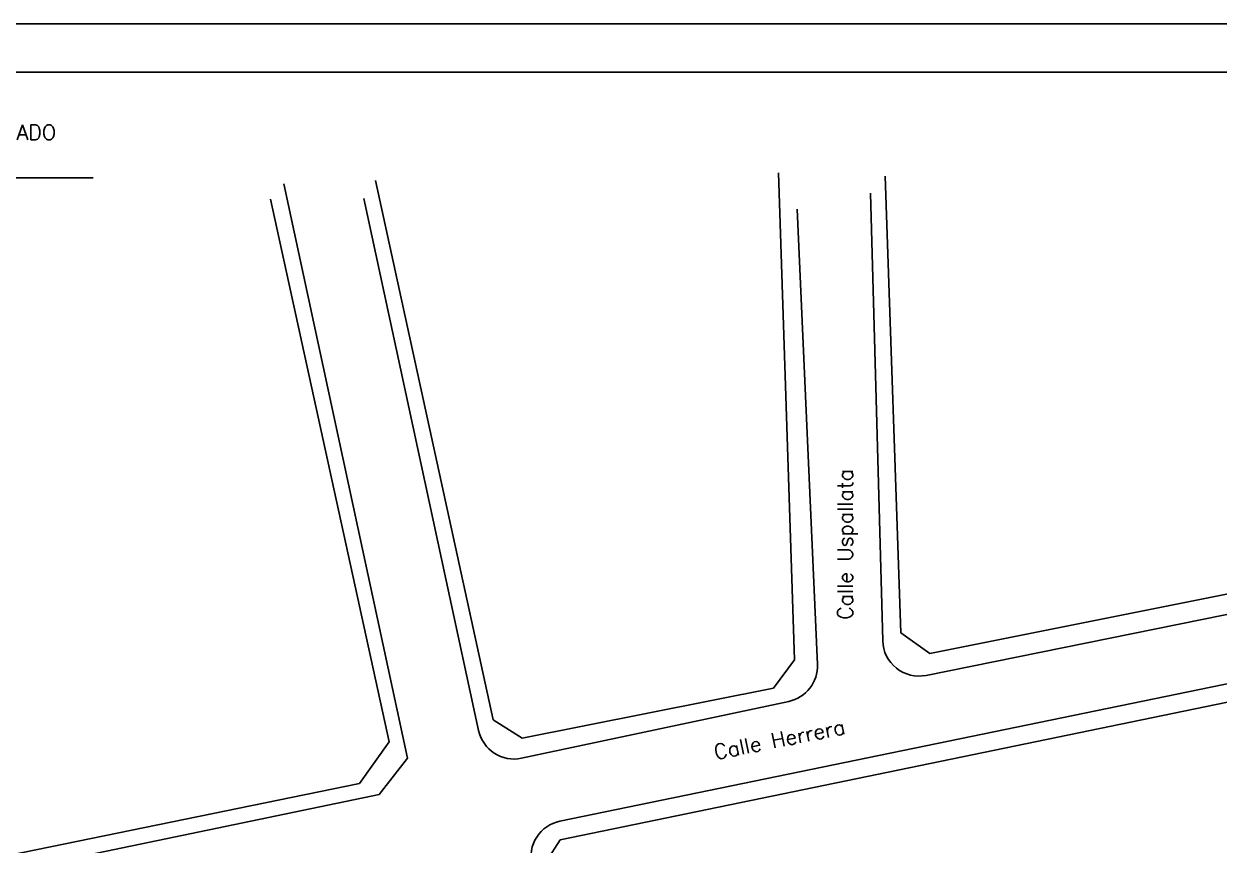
# Model space of a CAD drawing. Header units: metres. Extents: x -2640 to -492, y 2614 to 2999.
# Drawn here: x -1727.9 to -1530, y 2862.6 to 2998.5 of the extents above; entities that cross this region are included whole.
import ezdxf

# ---------------------------------------------------------------- set-up
doc = ezdxf.new("R2010")
doc.units = ezdxf.units.M
doc.header["$LTSCALE"] = 10
doc.header["$MEASUREMENT"] = 0
doc.layers.get('DEFPOINTS').update_dxf_attribs({"linetype": 'CONTINUOUS'})
for name, color, linetype in [('CALLES', 2, 'CONTINUOUS'), ('COTAS', 2, 'CONTINUOUS'), ('RECUADRO', 9, 'CONTINUOUS'), ('RECUADRO2', 2, 'CONTINUOUS'), ('TEXT-03', 3, 'CONTINUOUS')]:
    doc.layers.add(name, color=color, linetype=linetype)
doc.styles.add('ROMANS', font='romans.shx')
doc.dimstyles.new('CHICAS', dxfattribs={"dimtxt": 0.8, "dimasz": 1, "dimexe": 0.18, "dimexo": 0.0625, "dimgap": 0.09, "dimtad": 0, "dimzin": 0, "dimdsep": 46, "dimtxsty": 'ROMANS', "dimcen": 0.09, "dimclrd": 1, "dimclre": 1, "dimclrt": 7, "dimadec": 0, "dimazin": 0, "dimtfac": 1, "dimtmove": 2, "dimatfit": 3, "dimfxl": 0, "dimtolj": 1, "dimtzin": 0, "dimarcsym": 0})

# ---------------------------------------------------------------- blocks, each defined once
blk = doc.blocks.new('*D411')
at = {"layer": 'COTAS', "color": 1, "lineweight": -2}
for p, q in [((-1801.86, 2876.64), (-1800.42, 2879.45)), ((-1799.61, 2878.83), (-1758.91, 2858.01)), ((-1719.17, 2837.68), (-1755.9, 2856.47)), ((-1719.63, 2834.57), (-1718.2, 2837.38))]:
    blk.add_line(p, q, dxfattribs=at)
at = {"layer": 'COTAS', "color": 1}
for points in [[(-1799.54, 2878.98), (-1799.69, 2878.69), (-1800.5, 2879.29)], [(-1719.09, 2837.83), (-1719.25, 2837.53), (-1718.28, 2837.22)]]:
    blk.add_solid(points, dxfattribs=at)
at = {"layer": 'DEFPOINTS', "color": 0}
for p in [(-1800.5, 2879.29), (-1801.89, 2876.59), (-1719.66, 2834.52)]:
    blk.add_point(p, dxfattribs=at)
at = {"layer": 'COTAS', "color": 7, "insert": (-1757.42, 2857.21), "char_height": 0.8, "attachment_point": 5, "rotation": 332.9039, "style": 'ROMANS'}
blk.add_mtext('\\A1;92.36', dxfattribs=at)

msp = doc.modelspace()

# ---------------------------------------------------------------- linework, layer by layer
at = {"layer": 'CALLES'}
for p, q in [((-1664.383, 2876.999), (-1684.843, 2972.05)), ((-1669.653, 2972.634), (-1650.194, 2883.331)), ((-1600.283, 2893.263), (-1602.937, 2973.914)), ((-1585.303, 2973.323), (-1582.707, 2897.784)), ((-1587.716, 2970.529), (-1585.692, 2896.438)), ((-1667.39, 2879.7), (-1687.028, 2969.562)), ((-1671.608, 2969.636), (-1652.594, 2881.606)), ((-1596.498, 2892.533), (-1599.85, 2967.906)), ((-1577.868, 2894.317), (-1507.429, 2908.459)), ((-1578.501, 2890.722), (-1509.383, 2904.749)), ((-1582.707, 2897.784), (-1577.868, 2894.317)), ((-1603.789, 2888.615), (-1600.283, 2893.263)), ((-1639.138, 2866.576), (-1527.635, 2889.549)), ((-1645.355, 2880.296), (-1603.789, 2888.615)), ((-1645.483, 2877.004), (-1601.245, 2886.397)), ((-1639.092, 2863.522), (-1527.03, 2886.611)), ((-1650.194, 2883.331), (-1645.355, 2880.296)), ((-1672.298, 2872.841), (-1667.39, 2879.7)), ((-1669.05, 2870.999), (-1664.383, 2876.999)), ((-1732.468, 2860.502), (-1672.298, 2872.841)), ((-1729.873, 2858.38), (-1669.05, 2870.999)), ((-1639.092, 2863.522), (-1641.374, 2859.989))]:
    msp.add_line(p, q, dxfattribs=at)
for centre, start, end in [((-1579.694, 2896.602), 181.56496, 281.47237), ((-1602.492, 2892.266), 281.98768, 2.54695), ((-1646.729, 2882.873), 192.18883, 281.98768), ((-1637.927, 2860.699), 101.6419, 192.62829)]:
    msp.add_arc(centre, 6, start, end, dxfattribs=at)
at = {"layer": 'RECUADRO'}
msp.add_line((-753.099, 2990.544), (-2615.495, 2990.544), dxfattribs=at)
at = {"layer": 'RECUADRO2'}
for q in [(-2640.495, 2998.544), (-2632.002, 2998.544), (-2632.002, 2998.544)]:
    msp.add_line((-745.099, 2998.544), q, dxfattribs=at)
at = {"layer": 'TEXT-03'}
msp.add_line((-1768.273, 2973.057), (-1716.388, 2973.057), dxfattribs=at)

# ---------------------------------------------------------------- texts
at = {"layer": 'TEXT-03', "style": 'ROMANS'}
msp.add_text('VENDIDO Y ESCRITURADO', height=2.5, dxfattribs=at).set_placement((-1764.316, 2979.339))
for s, rotation, p in [('Calle Uspallata', 90, (-1590.657, 2899.899)), ('Calle Herrera', 11.26771, (-1613.358, 2876.733))]:
    msp.add_text(s, height=2.5, rotation=rotation, dxfattribs=at).set_placement(p)

# ---------------------------------------------------------------- dimensions: what is measured, and where the dimension line sits
at = {"layer": 'COTAS'}
dim = msp.add_linear_dim(base=(-1800.503, 2879.29), p1=(-1719.663, 2834.519), p2=(-1801.886, 2876.588), angle=152.90389, dimstyle='CHICAS', dxfattribs=at)
dim.commit()
dim.dimension.update_dxf_attribs({"geometry": '*D411', "text_midpoint": (-1757.423, 2857.211), "dimtype": 161})

doc.saveas('drawing.dxf')
